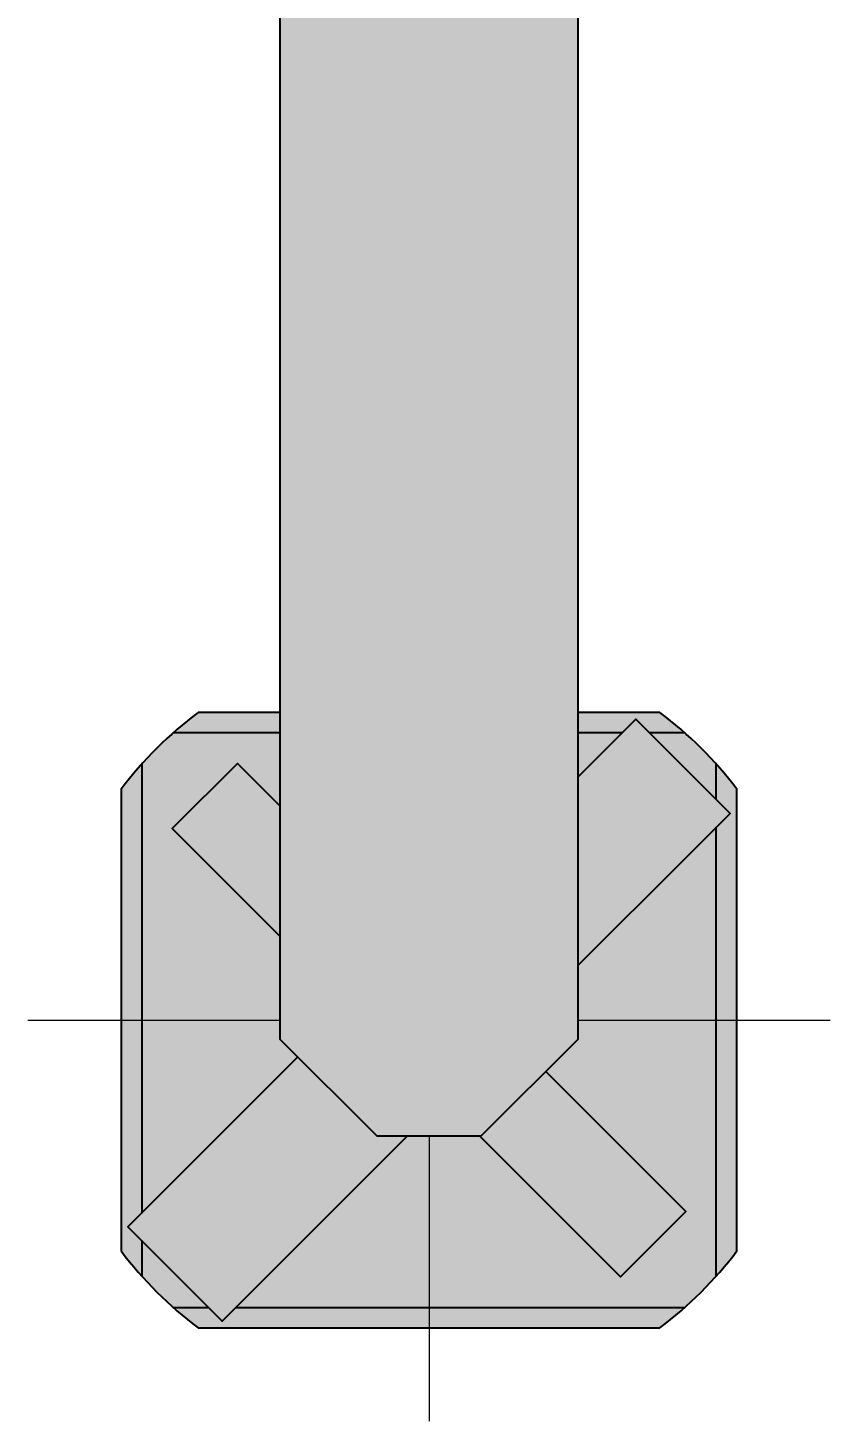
# Model space of a CAD drawing. Header units: millimetres. Extents: x -5857 to 16265, y -14438 to 14649.
# Drawn here: x -3664 to -2882, y -14438 to -13080 of the extents above; entities that cross this region are included whole.
import ezdxf
from ezdxf.enums import TextEntityAlignment as Align

# ---------------------------------------------------------------- set-up
doc = ezdxf.new("R2010")
doc.units = ezdxf.units.MM
doc.set_wipeout_variables(frame=1)
doc.layers.add('Техника Кран LTM 1230-5.1', color=250, linetype='Continuous')
doc.layers.add('Техника Кран LTM 1230-5.1 Штрих', color=7, linetype='Continuous', true_color=0xffe699)
doc.styles.get("Standard").update_dxf_attribs({"font": ''})
doc.styles.get('Standard').set_extended_font_data('Mipgost')

# ---------------------------------------------------------------- blocks, each defined once
blk = doc.blocks.new('LTM 1230-5.1-20221114.214039')
at = {"color": 0, "linetype": 'ByBlock', "lineweight": -2, "ltscale": 30, "transparency": 16777216}
blk.add_wipeout([(-300, 225), (-283.29523312338983, 245.7006530100483), (-265.1650429449553, 265.1650429449554), (-245.70065301004826, 283.29523312338983), (-225.00000000000003, 299.9999999999999), (-225.00000000000003, 300), (225, 300), (225, 300), (245.70065301004828, 283.29523312338995), (265.1650429449553, 265.1650429449554), (283.2952331233898, 245.70065301004843), (299.9999999999999, 225), (300, 225), (300, -225), (300, -225), (283.2952331233898, -245.70065301004843), (265.1650429449551, -265.16504294495553), (245.70065301004797, -283.2952331233901), (224.99999999999946, -300.0000000000003), (225, -300), (-225.00000000000003, -300), (-225.00000000000003, -300), (-245.70065301004826, -283.2952331233899), (-265.1650429449553, -265.1650429449553), (-283.2952331233899, -245.70065301004826), (-299.99999999999994, -225), (-300, -225)], dxfattribs=at)
at = {"layer": 'Техника Кран LTM 1230-5.1 Штрих', "ltscale": 30, "true_color": 0xadadad, "transparency": 16777216}
h = blk.add_hatch(color=253, dxfattribs=at)
h.dxf.hatch_style = 1
edge = h.paths.add_edge_path()
edge.add_arc((-2.273736754432321e-13, 2.273736754432321e-13), 374.9999999999997, 126.86989764584399, 143.130102354156, ccw=False)
edge.add_line((-225, 300), (225, 300))
edge.add_arc((-1.13686837721616e-13, -1.13686837721616e-13), 375.0000000000002, 36.86989764584399, 53.13010235415601, ccw=False)
edge.add_line((300, 225), (300, -225))
edge.add_arc((2.273736754432321e-13, -2.273736754432321e-13), 374.9999999999997, 306.86989764584405, 323.130102354156, ccw=False)
edge.add_line((225, -300), (-225, -300))
edge.add_arc((-2.273736754432321e-13, -2.273736754432321e-13), 374.9999999999997, 216.869897645844, 233.130102354156, ccw=False)
edge.add_line((-300, -225), (-300, 225))
at = {"color": 0, "linetype": 'ByBlock', "lineweight": 9, "ltscale": 30, "transparency": 16777216}
for points in [[(0, 0), (0, 390.9186811467452)], [(-390.9186811467453, 0), (0, 0)], [(0, 0), (390.9186811467453, 0)], [(0, -390.9186811467452), (0, 0)]]:
    blk.add_lwpolyline(points, dxfattribs=at)
at = {"color": 0, "linetype": 'ByBlock', "lineweight": -2, "ltscale": 30, "transparency": 16777216}
blk.add_lwpolyline([(-300, 225, -0.0710678118654753), (-225, 300), (225, 300, -0.07106781186547521), (300, 225), (300, -225, -0.0710678118654753), (225, -300), (-225, -300, -0.0710678118654753), (-300, -225)], format="xyb", close=True, dxfattribs=at)
for points in [[(-102.7897312037894, 10.86584964954091), (-293.4493141924177, 201.5254326381673), (-201.5254326381691, 293.4493141924177), (-10.86584964954091, 102.7897312037894)], [(-249.4493936653271, 280), (-214.9747468305868, 280)], [(-188.0761184457515, 280), (249.4493936653271, 280)], [(-280, 214.974746830585), (-280, 249.4493936653289)], [(33.97835412767745, 97.6179644344611), (186.6761902332473, 250.3158005400383), (250.3158005400401, 186.6761902332491), (97.61796443446292, 33.97835412767381)], [(280, 249.4493936653289), (280, -188.0761184457515)], [(-280, -249.4493936653289), (-280, 188.0761184457497)], [(10.86584964954091, -102.7897312037894), (201.5254326381655, -293.4493141924177), (293.4493141924177, -201.5254326381691), (102.7897312037894, -10.86584964954272)], [(-33.97835412767381, -97.61796443446292), (-186.676190233251, -250.3158005400364), (-250.3158005400364, -186.6761902332491), (-97.61796443446292, -33.97835412767745)], [(280, -214.974746830585), (280, -249.4493936653289)], [(188.0761184457479, -280), (-249.4493936653271, -280)], [(249.4493936653271, -280), (214.9747468305832, -280)]]:
    blk.add_lwpolyline(points, dxfattribs=at)
blk.add_circle((0, 0), 103.3624473856617, dxfattribs=at)
blk = doc.blocks.new('LTM 1230-5.1-20221114.214321')
at = {"color": 0, "linetype": 'ByBlock', "lineweight": -2, "ltscale": 30, "transparency": 16777216}
blk.add_wipeout([(145.00000000000023, 18.875739644970963), (50.62130177514791, 113.25443786982305), (-50.62130177514814, 113.25443786982305), (-145, 18.875739644970963), (-145, -2749.4416175008846), (145.00000000000023, -2749.4416175008846)], dxfattribs=at)
at = {"layer": 'Техника Кран LTM 1230-5.1 Штрих', "ltscale": 30, "true_color": 0xadadad, "transparency": 16777216}
h = blk.add_hatch(color=253, dxfattribs=at)
h.dxf.hatch_style = 1
h.paths.add_polyline_path([(145, -2749.441617500884), (145, 18.87573964497042), (50.62130177514793, 113.2544378698225), (-50.62130177514793, 113.2544378698225), (-145, 18.87573964497042), (-145, -2749.441617500884)])
at = {"color": 0, "linetype": 'ByBlock', "lineweight": -2, "ltscale": 30, "transparency": 16777216}
blk.add_lwpolyline([(145, -2749.441617500884), (145, 18.87573964497042), (50.62130177514793, 113.2544378698225), (-50.62130177514793, 113.2544378698225), (-145, 18.87573964497042), (-145, -2749.441617500884)], close=True, dxfattribs=at)
blk = doc.blocks.new('*U111')
at = {"color": 0, "linetype": 'ByBlock', "lineweight": -2, "ltscale": 30, "transparency": 16777216, "xscale": -1}
blk.add_blockref('LTM 1230-5.1-20221114.214039', (3273, 4047), dxfattribs=at)
blk.add_blockref('LTM 1230-5.1-20221114.214321', (3273, 4047), dxfattribs=at)
at = {"layer": 'Defpoints', "color": 250, "ltscale": 30, "transparency": 16777216, "width": 0.7}
blk.add_text('1', height=200, dxfattribs=at).set_placement((3273, 3437.918681146745), align=Align.MIDDLE_CENTER)

msp = doc.modelspace()

# ---------------------------------------------------------------- block references
at = {"layer": 'Техника Кран LTM 1230-5.1', "rotation": 180}
msp.add_blockref('*U111', (0, -10000), dxfattribs=at)

doc.saveas('drawing.dxf')
